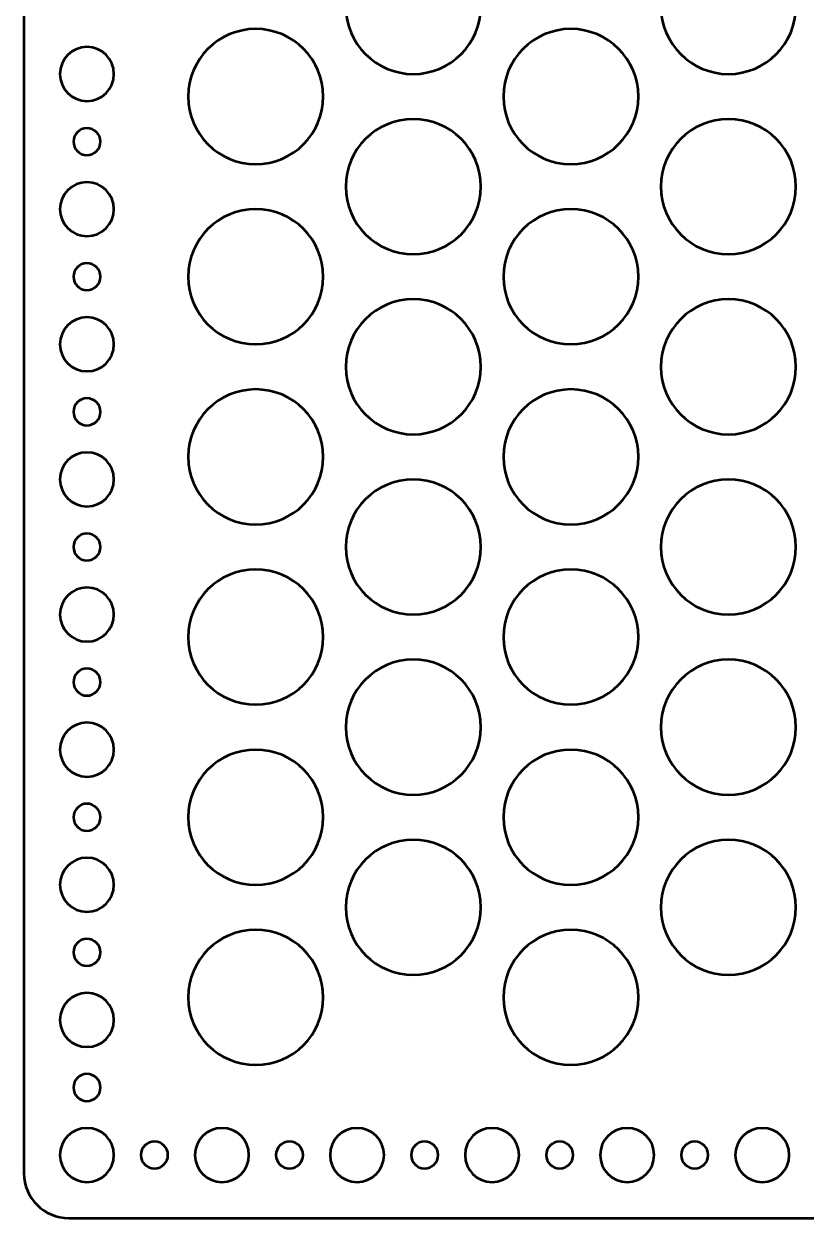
# Model space of a CAD drawing. Header units: centimetres. Extents: x -10.4 to 10.4, y -13.4 to 13.4.
# Drawn here: x -10.45 to -1.76, y -13.45 to -0.19 of the extents above; entities that cross this region are included whole.
import ezdxf

# ---------------------------------------------------------------- set-up
doc = ezdxf.new("R2010")
doc.units = ezdxf.units.CM
doc.header["$MEASUREMENT"] = 0
doc.layers.add('Layer 1', color=7, linetype='Continuous')

msp = doc.modelspace()

# ---------------------------------------------------------------- linework, layer by layer
at = {"layer": 'Layer 1', "lineweight": 53}
for points, knots in [([(9.95, -13.45), (9.95, -13.45), (-9.95, -13.45), (-9.95, -13.45), (-9.95, -13.45), (-10.22614, -13.45), (-10.45, -13.22614), (-10.45, -12.95), (-10.45, -12.95), (-10.45, -12.95), (-10.45, 12.95), (-10.45, 12.95), (-10.45, 12.95), (-10.45, 13.22614), (-10.22614, 13.45), (-9.95, 13.45), (-9.95, 13.45), (-9.95, 13.45), (9.95, 13.45), (9.95, 13.45), (9.95, 13.45), (10.22614, 13.45), (10.45, 13.22614), (10.45, 12.95), (10.45, 12.95), (10.45, 12.95), (10.45, -12.95), (10.45, -12.95), (10.45, -12.95), (10.45, -13.22614), (10.22614, -13.45), (9.95, -13.45)], [0, 0, 0, 0, 0.11111111, 0.11111111, 0.11111111, 0.11111111, 0.22222222, 0.22222222, 0.22222222, 0.22222222, 0.33333333, 0.33333333, 0.33333333, 0.33333333, 0.44444444, 0.44444444, 0.44444444, 0.44444444, 0.55555556, 0.55555556, 0.55555556, 0.55555556, 0.66666667, 0.66666667, 0.66666667, 0.66666667, 0.77777778, 0.77777778, 0.77777778, 0.77777778, 1, 1, 1, 1]), ([(-6.875, 0), (-6.875, 0.41421), (-6.53921, 0.75), (-6.125, 0.75), (-6.125, 0.75), (-5.71079, 0.75), (-5.375, 0.41421), (-5.375, 0), (-5.375, 0), (-5.375, -0.41421), (-5.71079, -0.75), (-6.125, -0.75), (-6.125, -0.75), (-6.53921, -0.75), (-6.875, -0.41421), (-6.875, 0)], [0, 0, 0, 0, 0.2, 0.2, 0.2, 0.2, 0.4, 0.4, 0.4, 0.4, 0.6, 0.6, 0.6, 0.6, 1, 1, 1, 1]), ([(-3.375, 0), (-3.375, 0.41421), (-3.03921, 0.75), (-2.625, 0.75), (-2.625, 0.75), (-2.21079, 0.75), (-1.875, 0.41421), (-1.875, 0), (-1.875, 0), (-1.875, -0.41421), (-2.21079, -0.75), (-2.625, -0.75), (-2.625, -0.75), (-3.03921, -0.75), (-3.375, -0.41421), (-3.375, 0)], [0, 0, 0, 0, 0.2, 0.2, 0.2, 0.2, 0.4, 0.4, 0.4, 0.4, 0.6, 0.6, 0.6, 0.6, 1, 1, 1, 1]), ([(-8.625, -1), (-8.625, -0.58579), (-8.28921, -0.25), (-7.875, -0.25), (-7.875, -0.25), (-7.46079, -0.25), (-7.125, -0.58579), (-7.125, -1), (-7.125, -1), (-7.125, -1.41421), (-7.46079, -1.75), (-7.875, -1.75), (-7.875, -1.75), (-8.28921, -1.75), (-8.625, -1.41421), (-8.625, -1)], [0, 0, 0, 0, 0.2, 0.2, 0.2, 0.2, 0.4, 0.4, 0.4, 0.4, 0.6, 0.6, 0.6, 0.6, 1, 1, 1, 1]), ([(-5.125, -1), (-5.125, -0.58579), (-4.78921, -0.25), (-4.375, -0.25), (-4.375, -0.25), (-3.96079, -0.25), (-3.625, -0.58579), (-3.625, -1), (-3.625, -1), (-3.625, -1.41421), (-3.96079, -1.75), (-4.375, -1.75), (-4.375, -1.75), (-4.78921, -1.75), (-5.125, -1.41421), (-5.125, -1)], [0, 0, 0, 0, 0.2, 0.2, 0.2, 0.2, 0.4, 0.4, 0.4, 0.4, 0.6, 0.6, 0.6, 0.6, 1, 1, 1, 1]), ([(-9.75, -1.05), (-9.91569, -1.05), (-10.05, -0.91569), (-10.05, -0.75), (-10.05, -0.75), (-10.05, -0.58431), (-9.91569, -0.45), (-9.75, -0.45), (-9.75, -0.45), (-9.58431, -0.45), (-9.45, -0.58431), (-9.45, -0.75), (-9.45, -0.75), (-9.45, -0.91569), (-9.58431, -1.05), (-9.75, -1.05)], [0, 0, 0, 0, 0.2, 0.2, 0.2, 0.2, 0.4, 0.4, 0.4, 0.4, 0.6, 0.6, 0.6, 0.6, 1, 1, 1, 1]), ([(-6.875, -2), (-6.875, -1.58579), (-6.53921, -1.25), (-6.125, -1.25), (-6.125, -1.25), (-5.71079, -1.25), (-5.375, -1.58579), (-5.375, -2), (-5.375, -2), (-5.375, -2.41421), (-5.71079, -2.75), (-6.125, -2.75), (-6.125, -2.75), (-6.53921, -2.75), (-6.875, -2.41421), (-6.875, -2)], [0, 0, 0, 0, 0.2, 0.2, 0.2, 0.2, 0.4, 0.4, 0.4, 0.4, 0.6, 0.6, 0.6, 0.6, 1, 1, 1, 1]), ([(-3.375, -2), (-3.375, -1.58579), (-3.03921, -1.25), (-2.625, -1.25), (-2.625, -1.25), (-2.21079, -1.25), (-1.875, -1.58579), (-1.875, -2), (-1.875, -2), (-1.875, -2.41421), (-2.21079, -2.75), (-2.625, -2.75), (-2.625, -2.75), (-3.03921, -2.75), (-3.375, -2.41421), (-3.375, -2)], [0, 0, 0, 0, 0.2, 0.2, 0.2, 0.2, 0.4, 0.4, 0.4, 0.4, 0.6, 0.6, 0.6, 0.6, 1, 1, 1, 1]), ([(-9.75, -1.65), (-9.83284, -1.65), (-9.9, -1.58284), (-9.9, -1.5), (-9.9, -1.5), (-9.9, -1.41716), (-9.83284, -1.35), (-9.75, -1.35), (-9.75, -1.35), (-9.66716, -1.35), (-9.6, -1.41716), (-9.6, -1.5), (-9.6, -1.5), (-9.6, -1.58284), (-9.66716, -1.65), (-9.75, -1.65)], [0, 0, 0, 0, 0.2, 0.2, 0.2, 0.2, 0.4, 0.4, 0.4, 0.4, 0.6, 0.6, 0.6, 0.6, 1, 1, 1, 1]), ([(-9.75, -2.55), (-9.91569, -2.55), (-10.05, -2.41569), (-10.05, -2.25), (-10.05, -2.25), (-10.05, -2.08431), (-9.91569, -1.95), (-9.75, -1.95), (-9.75, -1.95), (-9.58431, -1.95), (-9.45, -2.08431), (-9.45, -2.25), (-9.45, -2.25), (-9.45, -2.41569), (-9.58431, -2.55), (-9.75, -2.55)], [0, 0, 0, 0, 0.2, 0.2, 0.2, 0.2, 0.4, 0.4, 0.4, 0.4, 0.6, 0.6, 0.6, 0.6, 1, 1, 1, 1]), ([(-8.625, -3), (-8.625, -2.58579), (-8.28921, -2.25), (-7.875, -2.25), (-7.875, -2.25), (-7.46079, -2.25), (-7.125, -2.58579), (-7.125, -3), (-7.125, -3), (-7.125, -3.41421), (-7.46079, -3.75), (-7.875, -3.75), (-7.875, -3.75), (-8.28921, -3.75), (-8.625, -3.41421), (-8.625, -3)], [0, 0, 0, 0, 0.2, 0.2, 0.2, 0.2, 0.4, 0.4, 0.4, 0.4, 0.6, 0.6, 0.6, 0.6, 1, 1, 1, 1]), ([(-5.125, -3), (-5.125, -2.58579), (-4.78921, -2.25), (-4.375, -2.25), (-4.375, -2.25), (-3.96079, -2.25), (-3.625, -2.58579), (-3.625, -3), (-3.625, -3), (-3.625, -3.41421), (-3.96079, -3.75), (-4.375, -3.75), (-4.375, -3.75), (-4.78921, -3.75), (-5.125, -3.41421), (-5.125, -3)], [0, 0, 0, 0, 0.2, 0.2, 0.2, 0.2, 0.4, 0.4, 0.4, 0.4, 0.6, 0.6, 0.6, 0.6, 1, 1, 1, 1]), ([(-9.75, -3.15), (-9.83284, -3.15), (-9.9, -3.08284), (-9.9, -3), (-9.9, -3), (-9.9, -2.91716), (-9.83284, -2.85), (-9.75, -2.85), (-9.75, -2.85), (-9.66716, -2.85), (-9.6, -2.91716), (-9.6, -3), (-9.6, -3), (-9.6, -3.08284), (-9.66716, -3.15), (-9.75, -3.15)], [0, 0, 0, 0, 0.2, 0.2, 0.2, 0.2, 0.4, 0.4, 0.4, 0.4, 0.6, 0.6, 0.6, 0.6, 1, 1, 1, 1]), ([(-6.875, -4), (-6.875, -3.58579), (-6.53921, -3.25), (-6.125, -3.25), (-6.125, -3.25), (-5.71079, -3.25), (-5.375, -3.58579), (-5.375, -4), (-5.375, -4), (-5.375, -4.41421), (-5.71079, -4.75), (-6.125, -4.75), (-6.125, -4.75), (-6.53921, -4.75), (-6.875, -4.41421), (-6.875, -4)], [0, 0, 0, 0, 0.2, 0.2, 0.2, 0.2, 0.4, 0.4, 0.4, 0.4, 0.6, 0.6, 0.6, 0.6, 1, 1, 1, 1]), ([(-3.375, -4), (-3.375, -3.58579), (-3.03921, -3.25), (-2.625, -3.25), (-2.625, -3.25), (-2.21079, -3.25), (-1.875, -3.58579), (-1.875, -4), (-1.875, -4), (-1.875, -4.41421), (-2.21079, -4.75), (-2.625, -4.75), (-2.625, -4.75), (-3.03921, -4.75), (-3.375, -4.41421), (-3.375, -4)], [0, 0, 0, 0, 0.2, 0.2, 0.2, 0.2, 0.4, 0.4, 0.4, 0.4, 0.6, 0.6, 0.6, 0.6, 1, 1, 1, 1]), ([(-9.75, -4.05), (-9.91569, -4.05), (-10.05, -3.91569), (-10.05, -3.75), (-10.05, -3.75), (-10.05, -3.58431), (-9.91569, -3.45), (-9.75, -3.45), (-9.75, -3.45), (-9.58431, -3.45), (-9.45, -3.58431), (-9.45, -3.75), (-9.45, -3.75), (-9.45, -3.91569), (-9.58431, -4.05), (-9.75, -4.05)], [0, 0, 0, 0, 0.2, 0.2, 0.2, 0.2, 0.4, 0.4, 0.4, 0.4, 0.6, 0.6, 0.6, 0.6, 1, 1, 1, 1]), ([(-9.75, -4.65), (-9.83284, -4.65), (-9.9, -4.58284), (-9.9, -4.5), (-9.9, -4.5), (-9.9, -4.41716), (-9.83284, -4.35), (-9.75, -4.35), (-9.75, -4.35), (-9.66716, -4.35), (-9.6, -4.41716), (-9.6, -4.5), (-9.6, -4.5), (-9.6, -4.58284), (-9.66716, -4.65), (-9.75, -4.65)], [0, 0, 0, 0, 0.2, 0.2, 0.2, 0.2, 0.4, 0.4, 0.4, 0.4, 0.6, 0.6, 0.6, 0.6, 1, 1, 1, 1]), ([(-8.625, -5), (-8.625, -4.58579), (-8.28921, -4.25), (-7.875, -4.25), (-7.875, -4.25), (-7.46079, -4.25), (-7.125, -4.58579), (-7.125, -5), (-7.125, -5), (-7.125, -5.41421), (-7.46079, -5.75), (-7.875, -5.75), (-7.875, -5.75), (-8.28921, -5.75), (-8.625, -5.41421), (-8.625, -5)], [0, 0, 0, 0, 0.2, 0.2, 0.2, 0.2, 0.4, 0.4, 0.4, 0.4, 0.6, 0.6, 0.6, 0.6, 1, 1, 1, 1]), ([(-5.125, -5), (-5.125, -4.58579), (-4.78921, -4.25), (-4.375, -4.25), (-4.375, -4.25), (-3.96079, -4.25), (-3.625, -4.58579), (-3.625, -5), (-3.625, -5), (-3.625, -5.41421), (-3.96079, -5.75), (-4.375, -5.75), (-4.375, -5.75), (-4.78921, -5.75), (-5.125, -5.41421), (-5.125, -5)], [0, 0, 0, 0, 0.2, 0.2, 0.2, 0.2, 0.4, 0.4, 0.4, 0.4, 0.6, 0.6, 0.6, 0.6, 1, 1, 1, 1]), ([(-9.75, -5.55), (-9.91569, -5.55), (-10.05, -5.41569), (-10.05, -5.25), (-10.05, -5.25), (-10.05, -5.08431), (-9.91569, -4.95), (-9.75, -4.95), (-9.75, -4.95), (-9.58431, -4.95), (-9.45, -5.08431), (-9.45, -5.25), (-9.45, -5.25), (-9.45, -5.41569), (-9.58431, -5.55), (-9.75, -5.55)], [0, 0, 0, 0, 0.2, 0.2, 0.2, 0.2, 0.4, 0.4, 0.4, 0.4, 0.6, 0.6, 0.6, 0.6, 1, 1, 1, 1]), ([(-6.875, -6), (-6.875, -5.58579), (-6.53921, -5.25), (-6.125, -5.25), (-6.125, -5.25), (-5.71079, -5.25), (-5.375, -5.58579), (-5.375, -6), (-5.375, -6), (-5.375, -6.41421), (-5.71079, -6.75), (-6.125, -6.75), (-6.125, -6.75), (-6.53921, -6.75), (-6.875, -6.41421), (-6.875, -6)], [0, 0, 0, 0, 0.2, 0.2, 0.2, 0.2, 0.4, 0.4, 0.4, 0.4, 0.6, 0.6, 0.6, 0.6, 1, 1, 1, 1]), ([(-3.375, -6), (-3.375, -5.58579), (-3.03921, -5.25), (-2.625, -5.25), (-2.625, -5.25), (-2.21079, -5.25), (-1.875, -5.58579), (-1.875, -6), (-1.875, -6), (-1.875, -6.41421), (-2.21079, -6.75), (-2.625, -6.75), (-2.625, -6.75), (-3.03921, -6.75), (-3.375, -6.41421), (-3.375, -6)], [0, 0, 0, 0, 0.2, 0.2, 0.2, 0.2, 0.4, 0.4, 0.4, 0.4, 0.6, 0.6, 0.6, 0.6, 1, 1, 1, 1]), ([(-9.75, -6.15), (-9.83284, -6.15), (-9.9, -6.08284), (-9.9, -6), (-9.9, -6), (-9.9, -5.91716), (-9.83284, -5.85), (-9.75, -5.85), (-9.75, -5.85), (-9.66716, -5.85), (-9.6, -5.91716), (-9.6, -6), (-9.6, -6), (-9.6, -6.08284), (-9.66716, -6.15), (-9.75, -6.15)], [0, 0, 0, 0, 0.2, 0.2, 0.2, 0.2, 0.4, 0.4, 0.4, 0.4, 0.6, 0.6, 0.6, 0.6, 1, 1, 1, 1]), ([(-8.625, -7), (-8.625, -6.58579), (-8.28921, -6.25), (-7.875, -6.25), (-7.875, -6.25), (-7.46079, -6.25), (-7.125, -6.58579), (-7.125, -7), (-7.125, -7), (-7.125, -7.41421), (-7.46079, -7.75), (-7.875, -7.75), (-7.875, -7.75), (-8.28921, -7.75), (-8.625, -7.41421), (-8.625, -7)], [0, 0, 0, 0, 0.2, 0.2, 0.2, 0.2, 0.4, 0.4, 0.4, 0.4, 0.6, 0.6, 0.6, 0.6, 1, 1, 1, 1]), ([(-5.125, -7), (-5.125, -6.58579), (-4.78921, -6.25), (-4.375, -6.25), (-4.375, -6.25), (-3.96079, -6.25), (-3.625, -6.58579), (-3.625, -7), (-3.625, -7), (-3.625, -7.41421), (-3.96079, -7.75), (-4.375, -7.75), (-4.375, -7.75), (-4.78921, -7.75), (-5.125, -7.41421), (-5.125, -7)], [0, 0, 0, 0, 0.2, 0.2, 0.2, 0.2, 0.4, 0.4, 0.4, 0.4, 0.6, 0.6, 0.6, 0.6, 1, 1, 1, 1]), ([(-9.75, -7.05), (-9.91569, -7.05), (-10.05, -6.91569), (-10.05, -6.75), (-10.05, -6.75), (-10.05, -6.58431), (-9.91569, -6.45), (-9.75, -6.45), (-9.75, -6.45), (-9.58431, -6.45), (-9.45, -6.58431), (-9.45, -6.75), (-9.45, -6.75), (-9.45, -6.91569), (-9.58431, -7.05), (-9.75, -7.05)], [0, 0, 0, 0, 0.2, 0.2, 0.2, 0.2, 0.4, 0.4, 0.4, 0.4, 0.6, 0.6, 0.6, 0.6, 1, 1, 1, 1]), ([(-6.875, -8), (-6.875, -7.58579), (-6.53921, -7.25), (-6.125, -7.25), (-6.125, -7.25), (-5.71079, -7.25), (-5.375, -7.58579), (-5.375, -8), (-5.375, -8), (-5.375, -8.41421), (-5.71079, -8.75), (-6.125, -8.75), (-6.125, -8.75), (-6.53921, -8.75), (-6.875, -8.41421), (-6.875, -8)], [0, 0, 0, 0, 0.2, 0.2, 0.2, 0.2, 0.4, 0.4, 0.4, 0.4, 0.6, 0.6, 0.6, 0.6, 1, 1, 1, 1]), ([(-3.375, -8), (-3.375, -7.58579), (-3.03921, -7.25), (-2.625, -7.25), (-2.625, -7.25), (-2.21079, -7.25), (-1.875, -7.58579), (-1.875, -8), (-1.875, -8), (-1.875, -8.41421), (-2.21079, -8.75), (-2.625, -8.75), (-2.625, -8.75), (-3.03921, -8.75), (-3.375, -8.41421), (-3.375, -8)], [0, 0, 0, 0, 0.2, 0.2, 0.2, 0.2, 0.4, 0.4, 0.4, 0.4, 0.6, 0.6, 0.6, 0.6, 1, 1, 1, 1]), ([(-9.75, -7.65), (-9.83284, -7.65), (-9.9, -7.58284), (-9.9, -7.5), (-9.9, -7.5), (-9.9, -7.41716), (-9.83284, -7.35), (-9.75, -7.35), (-9.75, -7.35), (-9.66716, -7.35), (-9.6, -7.41716), (-9.6, -7.5), (-9.6, -7.5), (-9.6, -7.58284), (-9.66716, -7.65), (-9.75, -7.65)], [0, 0, 0, 0, 0.2, 0.2, 0.2, 0.2, 0.4, 0.4, 0.4, 0.4, 0.6, 0.6, 0.6, 0.6, 1, 1, 1, 1]), ([(-9.75, -8.55), (-9.91569, -8.55), (-10.05, -8.41569), (-10.05, -8.25), (-10.05, -8.25), (-10.05, -8.08431), (-9.91569, -7.95), (-9.75, -7.95), (-9.75, -7.95), (-9.58431, -7.95), (-9.45, -8.08431), (-9.45, -8.25), (-9.45, -8.25), (-9.45, -8.41569), (-9.58431, -8.55), (-9.75, -8.55)], [0, 0, 0, 0, 0.2, 0.2, 0.2, 0.2, 0.4, 0.4, 0.4, 0.4, 0.6, 0.6, 0.6, 0.6, 1, 1, 1, 1]), ([(-8.625, -9), (-8.625, -8.58579), (-8.28921, -8.25), (-7.875, -8.25), (-7.875, -8.25), (-7.46079, -8.25), (-7.125, -8.58579), (-7.125, -9), (-7.125, -9), (-7.125, -9.41421), (-7.46079, -9.75), (-7.875, -9.75), (-7.875, -9.75), (-8.28921, -9.75), (-8.625, -9.41421), (-8.625, -9)], [0, 0, 0, 0, 0.2, 0.2, 0.2, 0.2, 0.4, 0.4, 0.4, 0.4, 0.6, 0.6, 0.6, 0.6, 1, 1, 1, 1]), ([(-5.125, -9), (-5.125, -8.58579), (-4.78921, -8.25), (-4.375, -8.25), (-4.375, -8.25), (-3.96079, -8.25), (-3.625, -8.58579), (-3.625, -9), (-3.625, -9), (-3.625, -9.41421), (-3.96079, -9.75), (-4.375, -9.75), (-4.375, -9.75), (-4.78921, -9.75), (-5.125, -9.41421), (-5.125, -9)], [0, 0, 0, 0, 0.2, 0.2, 0.2, 0.2, 0.4, 0.4, 0.4, 0.4, 0.6, 0.6, 0.6, 0.6, 1, 1, 1, 1]), ([(-9.75, -9.15), (-9.83284, -9.15), (-9.9, -9.08284), (-9.9, -9), (-9.9, -9), (-9.9, -8.91716), (-9.83284, -8.85), (-9.75, -8.85), (-9.75, -8.85), (-9.66716, -8.85), (-9.6, -8.91716), (-9.6, -9), (-9.6, -9), (-9.6, -9.08284), (-9.66716, -9.15), (-9.75, -9.15)], [0, 0, 0, 0, 0.2, 0.2, 0.2, 0.2, 0.4, 0.4, 0.4, 0.4, 0.6, 0.6, 0.6, 0.6, 1, 1, 1, 1]), ([(-6.875, -10), (-6.875, -9.58579), (-6.53921, -9.25), (-6.125, -9.25), (-6.125, -9.25), (-5.71079, -9.25), (-5.375, -9.58579), (-5.375, -10), (-5.375, -10), (-5.375, -10.41421), (-5.71079, -10.75), (-6.125, -10.75), (-6.125, -10.75), (-6.53921, -10.75), (-6.875, -10.41421), (-6.875, -10)], [0, 0, 0, 0, 0.2, 0.2, 0.2, 0.2, 0.4, 0.4, 0.4, 0.4, 0.6, 0.6, 0.6, 0.6, 1, 1, 1, 1]), ([(-3.375, -10), (-3.375, -9.58579), (-3.03921, -9.25), (-2.625, -9.25), (-2.625, -9.25), (-2.21079, -9.25), (-1.875, -9.58579), (-1.875, -10), (-1.875, -10), (-1.875, -10.41421), (-2.21079, -10.75), (-2.625, -10.75), (-2.625, -10.75), (-3.03921, -10.75), (-3.375, -10.41421), (-3.375, -10)], [0, 0, 0, 0, 0.2, 0.2, 0.2, 0.2, 0.4, 0.4, 0.4, 0.4, 0.6, 0.6, 0.6, 0.6, 1, 1, 1, 1]), ([(-9.75, -10.05), (-9.91569, -10.05), (-10.05, -9.91569), (-10.05, -9.75), (-10.05, -9.75), (-10.05, -9.58431), (-9.91569, -9.45), (-9.75, -9.45), (-9.75, -9.45), (-9.58431, -9.45), (-9.45, -9.58431), (-9.45, -9.75), (-9.45, -9.75), (-9.45, -9.91569), (-9.58431, -10.05), (-9.75, -10.05)], [0, 0, 0, 0, 0.2, 0.2, 0.2, 0.2, 0.4, 0.4, 0.4, 0.4, 0.6, 0.6, 0.6, 0.6, 1, 1, 1, 1]), ([(-8.625, -11), (-8.625, -10.58579), (-8.28921, -10.25), (-7.875, -10.25), (-7.875, -10.25), (-7.46079, -10.25), (-7.125, -10.58579), (-7.125, -11), (-7.125, -11), (-7.125, -11.41421), (-7.46079, -11.75), (-7.875, -11.75), (-7.875, -11.75), (-8.28921, -11.75), (-8.625, -11.41421), (-8.625, -11)], [0, 0, 0, 0, 0.2, 0.2, 0.2, 0.2, 0.4, 0.4, 0.4, 0.4, 0.6, 0.6, 0.6, 0.6, 1, 1, 1, 1]), ([(-5.125, -11), (-5.125, -10.58579), (-4.78921, -10.25), (-4.375, -10.25), (-4.375, -10.25), (-3.96079, -10.25), (-3.625, -10.58579), (-3.625, -11), (-3.625, -11), (-3.625, -11.41421), (-3.96079, -11.75), (-4.375, -11.75), (-4.375, -11.75), (-4.78921, -11.75), (-5.125, -11.41421), (-5.125, -11)], [0, 0, 0, 0, 0.2, 0.2, 0.2, 0.2, 0.4, 0.4, 0.4, 0.4, 0.6, 0.6, 0.6, 0.6, 1, 1, 1, 1]), ([(-9.75, -10.65), (-9.83284, -10.65), (-9.9, -10.58284), (-9.9, -10.5), (-9.9, -10.5), (-9.9, -10.41716), (-9.83284, -10.35), (-9.75, -10.35), (-9.75, -10.35), (-9.66716, -10.35), (-9.6, -10.41716), (-9.6, -10.5), (-9.6, -10.5), (-9.6, -10.58284), (-9.66716, -10.65), (-9.75, -10.65)], [0, 0, 0, 0, 0.2, 0.2, 0.2, 0.2, 0.4, 0.4, 0.4, 0.4, 0.6, 0.6, 0.6, 0.6, 1, 1, 1, 1]), ([(-9.75, -11.55), (-9.91569, -11.55), (-10.05, -11.41569), (-10.05, -11.25), (-10.05, -11.25), (-10.05, -11.08431), (-9.91569, -10.95), (-9.75, -10.95), (-9.75, -10.95), (-9.58431, -10.95), (-9.45, -11.08431), (-9.45, -11.25), (-9.45, -11.25), (-9.45, -11.41569), (-9.58431, -11.55), (-9.75, -11.55)], [0, 0, 0, 0, 0.2, 0.2, 0.2, 0.2, 0.4, 0.4, 0.4, 0.4, 0.6, 0.6, 0.6, 0.6, 1, 1, 1, 1]), ([(-9.75, -12.15), (-9.83284, -12.15), (-9.9, -12.08284), (-9.9, -12), (-9.9, -12), (-9.9, -11.91716), (-9.83284, -11.85), (-9.75, -11.85), (-9.75, -11.85), (-9.66716, -11.85), (-9.6, -11.91716), (-9.6, -12), (-9.6, -12), (-9.6, -12.08284), (-9.66716, -12.15), (-9.75, -12.15)], [0, 0, 0, 0, 0.2, 0.2, 0.2, 0.2, 0.4, 0.4, 0.4, 0.4, 0.6, 0.6, 0.6, 0.6, 1, 1, 1, 1]), ([(-10.05, -12.75), (-10.05, -12.58431), (-9.91569, -12.45), (-9.75, -12.45), (-9.75, -12.45), (-9.58431, -12.45), (-9.45, -12.58431), (-9.45, -12.75), (-9.45, -12.75), (-9.45, -12.91569), (-9.58431, -13.05), (-9.75, -13.05), (-9.75, -13.05), (-9.91569, -13.05), (-10.05, -12.91569), (-10.05, -12.75)], [0, 0, 0, 0, 0.2, 0.2, 0.2, 0.2, 0.4, 0.4, 0.4, 0.4, 0.6, 0.6, 0.6, 0.6, 1, 1, 1, 1]), ([(-8.55, -12.75), (-8.55, -12.58431), (-8.41569, -12.45), (-8.25, -12.45), (-8.25, -12.45), (-8.08431, -12.45), (-7.95, -12.58431), (-7.95, -12.75), (-7.95, -12.75), (-7.95, -12.91569), (-8.08431, -13.05), (-8.25, -13.05), (-8.25, -13.05), (-8.41569, -13.05), (-8.55, -12.91569), (-8.55, -12.75)], [0, 0, 0, 0, 0.2, 0.2, 0.2, 0.2, 0.4, 0.4, 0.4, 0.4, 0.6, 0.6, 0.6, 0.6, 1, 1, 1, 1]), ([(-7.05, -12.75), (-7.05, -12.58431), (-6.91569, -12.45), (-6.75, -12.45), (-6.75, -12.45), (-6.58431, -12.45), (-6.45, -12.58431), (-6.45, -12.75), (-6.45, -12.75), (-6.45, -12.91569), (-6.58431, -13.05), (-6.75, -13.05), (-6.75, -13.05), (-6.91569, -13.05), (-7.05, -12.91569), (-7.05, -12.75)], [0, 0, 0, 0, 0.2, 0.2, 0.2, 0.2, 0.4, 0.4, 0.4, 0.4, 0.6, 0.6, 0.6, 0.6, 1, 1, 1, 1]), ([(-5.55, -12.75), (-5.55, -12.58431), (-5.41569, -12.45), (-5.25, -12.45), (-5.25, -12.45), (-5.08431, -12.45), (-4.95, -12.58431), (-4.95, -12.75), (-4.95, -12.75), (-4.95, -12.91569), (-5.08431, -13.05), (-5.25, -13.05), (-5.25, -13.05), (-5.41569, -13.05), (-5.55, -12.91569), (-5.55, -12.75)], [0, 0, 0, 0, 0.2, 0.2, 0.2, 0.2, 0.4, 0.4, 0.4, 0.4, 0.6, 0.6, 0.6, 0.6, 1, 1, 1, 1]), ([(-4.05, -12.75), (-4.05, -12.58431), (-3.91569, -12.45), (-3.75, -12.45), (-3.75, -12.45), (-3.58431, -12.45), (-3.45, -12.58431), (-3.45, -12.75), (-3.45, -12.75), (-3.45, -12.91569), (-3.58431, -13.05), (-3.75, -13.05), (-3.75, -13.05), (-3.91569, -13.05), (-4.05, -12.91569), (-4.05, -12.75)], [0, 0, 0, 0, 0.2, 0.2, 0.2, 0.2, 0.4, 0.4, 0.4, 0.4, 0.6, 0.6, 0.6, 0.6, 1, 1, 1, 1]), ([(-2.55, -12.75), (-2.55, -12.58431), (-2.41569, -12.45), (-2.25, -12.45), (-2.25, -12.45), (-2.08431, -12.45), (-1.95, -12.58431), (-1.95, -12.75), (-1.95, -12.75), (-1.95, -12.91569), (-2.08431, -13.05), (-2.25, -13.05), (-2.25, -13.05), (-2.41569, -13.05), (-2.55, -12.91569), (-2.55, -12.75)], [0, 0, 0, 0, 0.2, 0.2, 0.2, 0.2, 0.4, 0.4, 0.4, 0.4, 0.6, 0.6, 0.6, 0.6, 1, 1, 1, 1]), ([(-9.15, -12.75), (-9.15, -12.66716), (-9.08284, -12.6), (-9, -12.6), (-9, -12.6), (-8.91716, -12.6), (-8.85, -12.66716), (-8.85, -12.75), (-8.85, -12.75), (-8.85, -12.83284), (-8.91716, -12.9), (-9, -12.9), (-9, -12.9), (-9.08284, -12.9), (-9.15, -12.83284), (-9.15, -12.75)], [0, 0, 0, 0, 0.2, 0.2, 0.2, 0.2, 0.4, 0.4, 0.4, 0.4, 0.6, 0.6, 0.6, 0.6, 1, 1, 1, 1]), ([(-7.65, -12.75), (-7.65, -12.66716), (-7.58284, -12.6), (-7.5, -12.6), (-7.5, -12.6), (-7.41716, -12.6), (-7.35, -12.66716), (-7.35, -12.75), (-7.35, -12.75), (-7.35, -12.83284), (-7.41716, -12.9), (-7.5, -12.9), (-7.5, -12.9), (-7.58284, -12.9), (-7.65, -12.83284), (-7.65, -12.75)], [0, 0, 0, 0, 0.2, 0.2, 0.2, 0.2, 0.4, 0.4, 0.4, 0.4, 0.6, 0.6, 0.6, 0.6, 1, 1, 1, 1]), ([(-6.15, -12.75), (-6.15, -12.66716), (-6.08284, -12.6), (-6, -12.6), (-6, -12.6), (-5.91716, -12.6), (-5.85, -12.66716), (-5.85, -12.75), (-5.85, -12.75), (-5.85, -12.83284), (-5.91716, -12.9), (-6, -12.9), (-6, -12.9), (-6.08284, -12.9), (-6.15, -12.83284), (-6.15, -12.75)], [0, 0, 0, 0, 0.2, 0.2, 0.2, 0.2, 0.4, 0.4, 0.4, 0.4, 0.6, 0.6, 0.6, 0.6, 1, 1, 1, 1]), ([(-4.65, -12.75), (-4.65, -12.66716), (-4.58284, -12.6), (-4.5, -12.6), (-4.5, -12.6), (-4.41716, -12.6), (-4.35, -12.66716), (-4.35, -12.75), (-4.35, -12.75), (-4.35, -12.83284), (-4.41716, -12.9), (-4.5, -12.9), (-4.5, -12.9), (-4.58284, -12.9), (-4.65, -12.83284), (-4.65, -12.75)], [0, 0, 0, 0, 0.2, 0.2, 0.2, 0.2, 0.4, 0.4, 0.4, 0.4, 0.6, 0.6, 0.6, 0.6, 1, 1, 1, 1]), ([(-3.15, -12.75), (-3.15, -12.66716), (-3.08284, -12.6), (-3, -12.6), (-3, -12.6), (-2.91716, -12.6), (-2.85, -12.66716), (-2.85, -12.75), (-2.85, -12.75), (-2.85, -12.83284), (-2.91716, -12.9), (-3, -12.9), (-3, -12.9), (-3.08284, -12.9), (-3.15, -12.83284), (-3.15, -12.75)], [0, 0, 0, 0, 0.2, 0.2, 0.2, 0.2, 0.4, 0.4, 0.4, 0.4, 0.6, 0.6, 0.6, 0.6, 1, 1, 1, 1])]:
    msp.add_open_spline(points, degree=3, knots=knots, dxfattribs=at)

doc.saveas('drawing.dxf')
